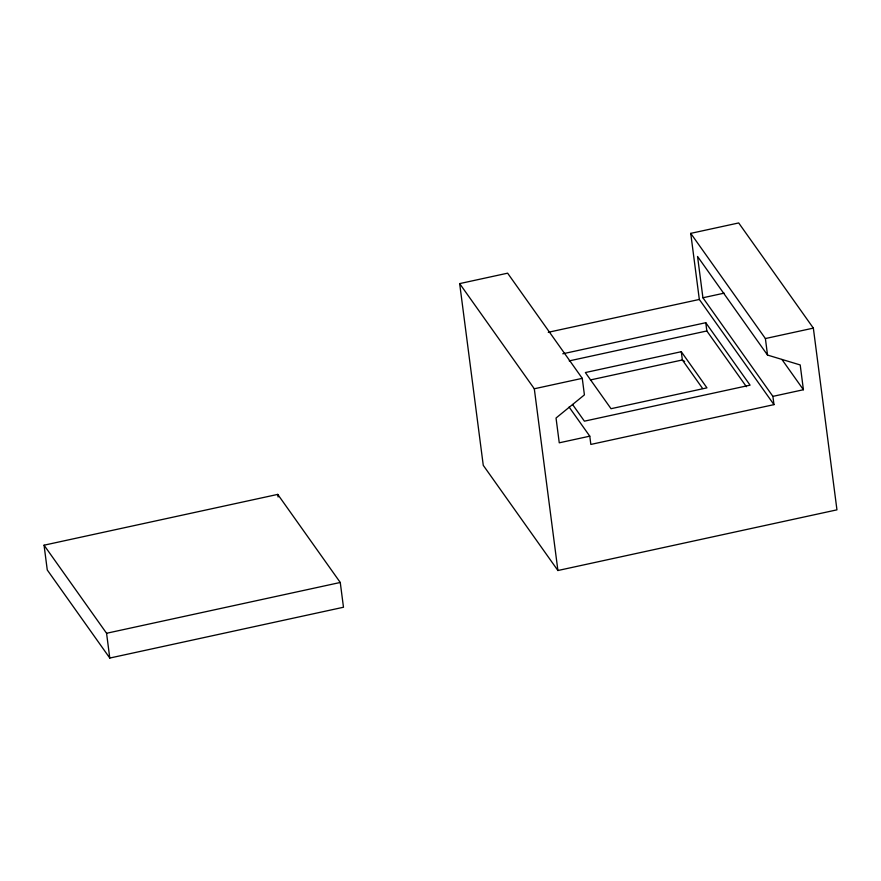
<?xml version="1.0" encoding="UTF-8"?>
<svg xmlns="http://www.w3.org/2000/svg" width="881" height="881" viewBox="0 0 881 881"><rect width="100%" height="100%" fill="white"/><g stroke="black" fill="none" stroke-linecap="round" stroke-linejoin="round"><path stroke-width="1.32" d="M773.97 404.632L699.327 299.452L690.737 233.366L738.696 222.948L813.35 328.117L836.95 509.846L557.904 570.514L483.262 465.333L459.662 283.605L507.621 273.176L582.264 378.345L584.411 394.875L556.032 418.023L559.259 442.813L589.774 436.172L590.843 444.431L773.97 404.632L772.901 396.373L702.917 297.767L697.554 256.459L767.527 355.065L800.201 364.954L803.417 389.732L772.901 396.373M702.917 297.767L724.149 293.153M548.279 332.291L699.327 299.452M562.794 353.788L705.769 322.71L750.083 385.162L584.4 421.173L572.529 404.445M569.214 360.891L706.837 330.97L746.416 386.726M681.288 351.706L585.369 372.553L611.029 408.707L706.947 387.86L681.288 351.706L682.357 359.966L702.575 388.444M459.662 283.605L534.304 388.774L582.264 378.345M690.737 233.366L765.391 338.546L813.35 328.117M590.435 379.942L682.357 359.966L684.625 361.496M44.05 545.196L277.746 494.395L340.264 582.473L343.48 607.251L109.784 658.052L47.266 569.974L44.05 545.196L106.568 633.274L109.784 658.052M106.568 633.274L340.264 582.473M781.943 359.481L803.417 389.732M569.093 407.044L589.774 436.172M765.391 338.546L767.527 355.065M705.769 322.71L706.837 330.97M534.304 388.774L557.904 570.514M277.746 494.395L278.088 496.994"/></g></svg>
